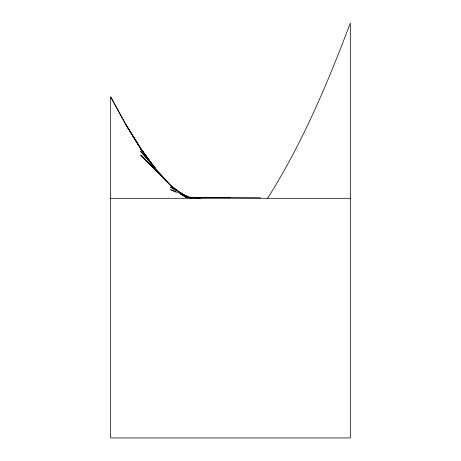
<?xml version="1.0" encoding="UTF-8"?>
<svg xmlns="http://www.w3.org/2000/svg" width="461" height="461" viewBox="0 0 461 461"><rect width="100%" height="100%" fill="white"/><g stroke="black" fill="none" stroke-linecap="round" stroke-linejoin="round"><path stroke-width="0.69" d="M267.368 198.616C302.214 143.844 327.454 83.608 350.325 23.05L350.325 437.95L110.675 437.95L110.675 96.85L125.651 124.13L138.801 145.941M110.675 198.293L350.325 198.293M189.131 197.337L260.459 197.792M189.131 197.296L230.5 197.608M200.541 198.293L185.564 197.32L190.33 198.034M192.375 197.942L185.564 196.593L188.29 197.481M191.891 198.063L170.587 189.661L175.687 192.087M180.147 194.214L185.881 196.945M187.437 196.576L170.587 187.126L175.382 190.278M181.968 194.611L184.965 196.576M182.919 194.363L170.587 185.645L176.137 190.163M184.682 195.614L186.446 196.859M177.669 191.015L170.587 185.126L140.628 155.069L170.587 185.466L140.628 151.375L155.611 168.714L140.628 149.116L155.178 168.3M155.19 168.294L140.628 148.494L125.651 124.401L140.628 148.154L153.945 166.905M153.945 166.94L140.628 148.494L125.651 124.124L110.675 96.989M139.896 147.756L140.628 148.966M153.991 167.239L151.963 164.352L153.991 167.234"/></g></svg>
